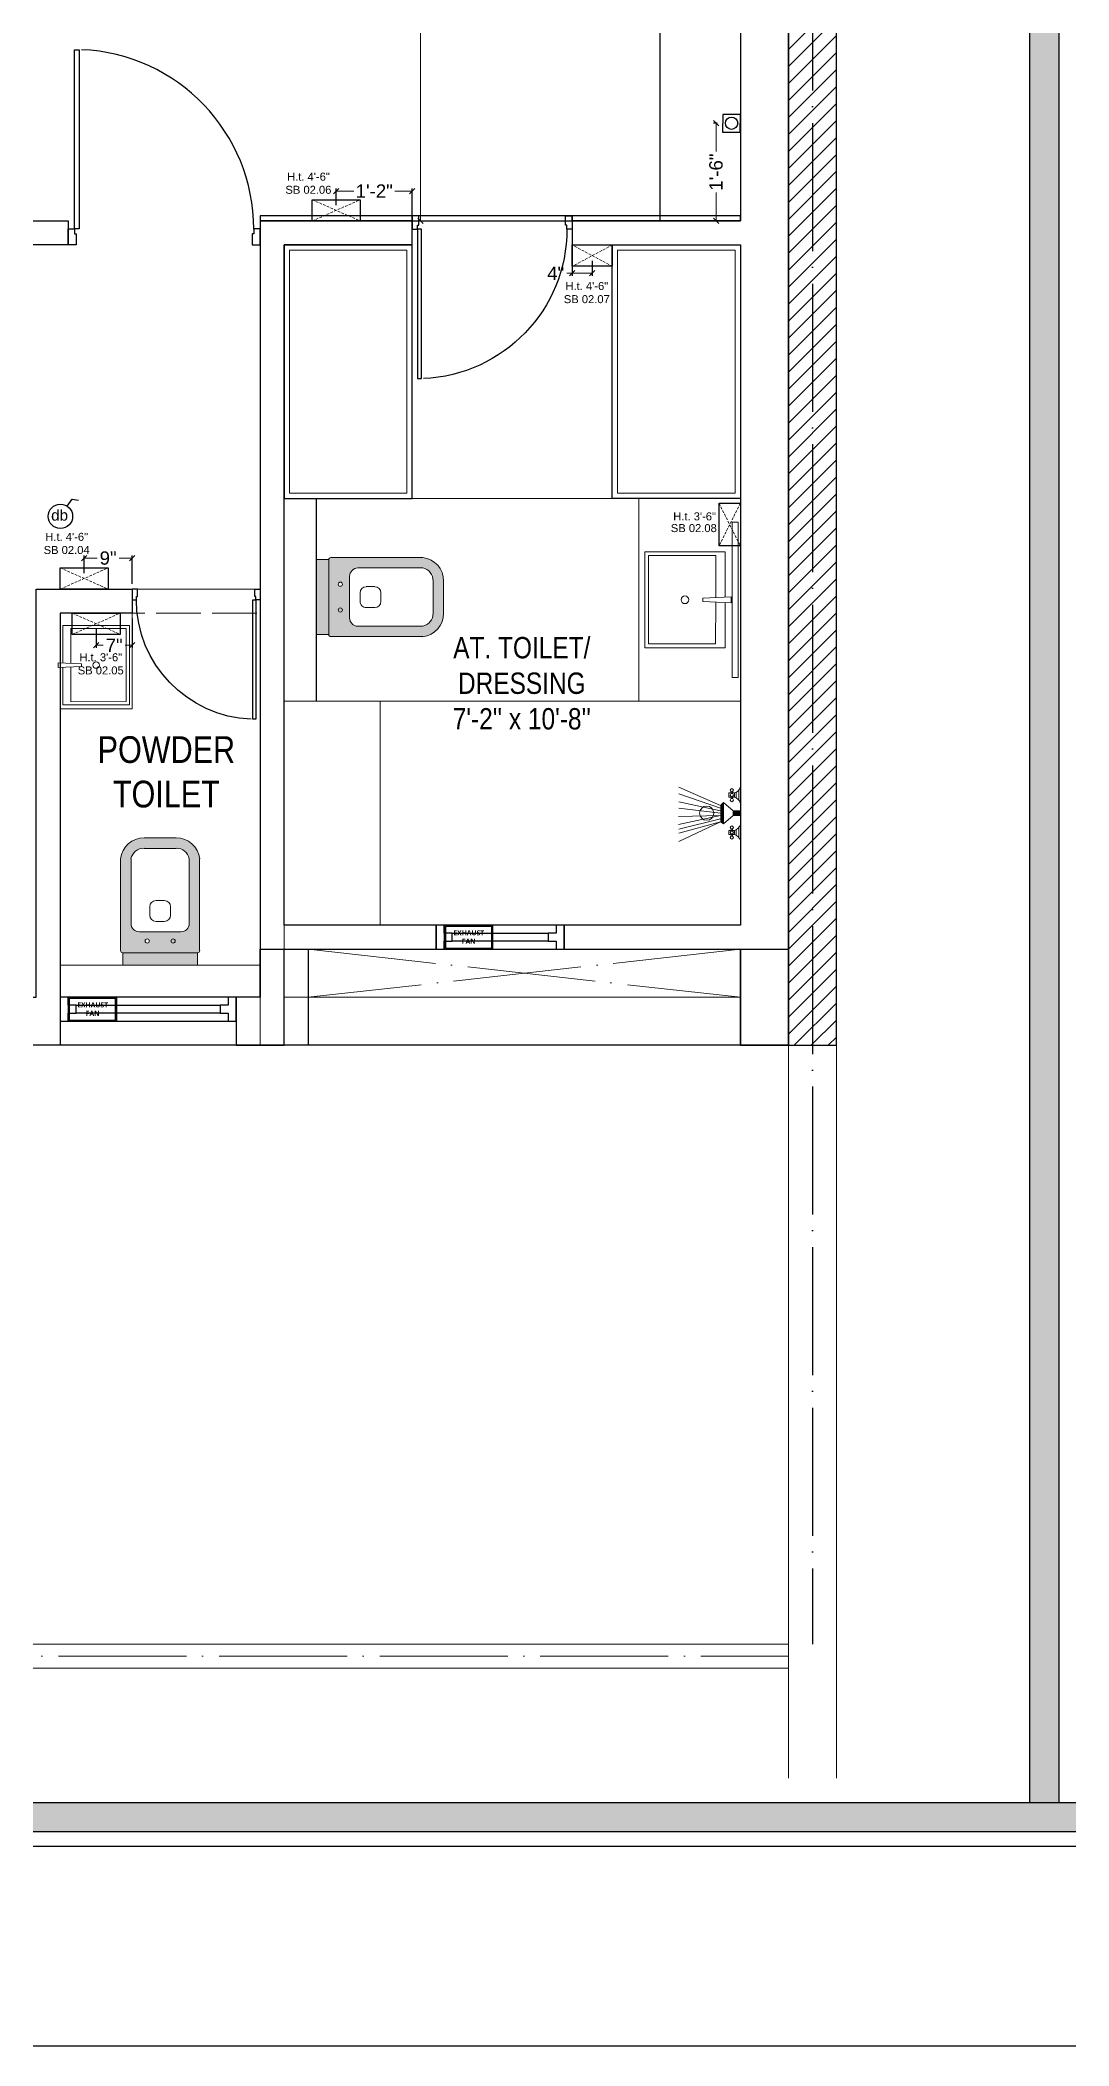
# Model space of a CAD drawing. Header units: millimetres. Extents: x 56222 to 3066687, y -650199 to -121287.
# Drawn here: x 149650.1 to 149842.9, y -178560.8 to -178184.9 of the extents above; entities that cross this region are included whole.
import ezdxf

# ---------------------------------------------------------------- set-up
doc = ezdxf.new("R2010")
doc.units = ezdxf.units.MM
doc.header["$MEASUREMENT"] = 0
doc.header["$PDMODE"] = 35
for name, pattern in [('ACAD_ISO02W100', [15, 12, -3]), ('ACAD_ISO04W100', [30, 24, -3, 0, -3]), ('DASHED', [0.75, 0.5, -0.25]), ('DASHED2', [0.375, 0.25, -0.125])]:
    doc.linetypes.add(name, pattern=pattern)
doc.layers.get('Defpoints').update_dxf_attribs({"color": 220})
doc.layers.add('AR DOOR', color=40, linetype='Continuous')
doc.layers.add('AR ELE-5', color=134, linetype='Continuous')
for name, color, linetype, lineweight in [('COLUMN', 1, 'Continuous', 30), ('dim05', 1, 'Continuous', 13), ('el', 7, 'Continuous', 20), ('ELEC-wires', 1, 'DASHED2', 13), ('Electrical', 84, 'Continuous', 30), ('ELEVATION ( SPIRAL STAIR )', 250, 'Continuous', 9), ('FIRST FLOOR ( TEXT )', 7, 'Continuous', 9), ('FURNITURE', 32, 'Continuous', 9), ('GROUND FLOOR', 7, 'Continuous', 9), ('GROUND FLOOR  ( HATCH )', 251, 'Continuous', 9), ('GROUND FLOOR  ( PLINE )', 251, 'Continuous', 30), ('NAME PLATE', 7, 'Continuous', 25), ('SECOND FLOOR', 7, 'Continuous', 9), ('SECOND FLOOR  ( PLINE )', 251, 'Continuous', 30), ('SECOND FLOOR ( PLine )', 7, 'Continuous', 30), ('SECOND FLOOR ( TEXT )', 7, 'Continuous', 9), ('UTILITY', 48, 'Continuous', 9), ('wall', 7, 'Continuous', 30), ('X_PLOT', 1, 'Continuous', 9), ('XX~SLAB ( BEAM )~ ( DIM )', 7, 'Continuous', 9), ('XX~STR BEAM', 5, 'ACAD_ISO02W100', 9)]:
    doc.layers.add(name, color=color, linetype=linetype, lineweight=lineweight)
doc.layers.add('XX~SLAB ( PLINE )', color=251, linetype='Continuous', plot=False)
doc.styles.add('Arial', font='arial.ttf')
doc.styles.add("Cn_BT_0'-0", font='swissc.ttf')
doc.styles.add('KATHA', font='swissc.ttf')
doc.styles.get("Standard").update_dxf_attribs({"font": 'arial.ttf', "height": 6})
doc.dimstyles.new('ISO-25', dxfattribs={"dimtxt": 2.5, "dimasz": 1, "dimexe": 0.5, "dimexo": 1, "dimtad": 0, "dimdec": 1, "dimlunit": 4, "dimtxsty": 'Standard', "dimblk": 'OBLIQUE', "dimcen": 2.5, "dimclrd": 1, "dimclre": 1, "dimclrt": 5, "dimadec": 0, "dimazin": 0, "dimtfac": 1, "dimtdec": 1, "dimtmove": 0, "dimatfit": 3, "dimfxl": 1, "dimlwd": -1, "dimarcsym": 0})

# ---------------------------------------------------------------- blocks, each defined once
blk = doc.blocks.new('LAYOUT FILE')
at = {"layer": 'NAME PLATE', "true_color": 0xd39e00}
h = blk.add_hatch(color=42, dxfattribs=at)
h.paths.add_polyline_path([(3346889.83, -513806.18), (3346889.83, -514260.7), (3347535.56, -514260.7), (3347535.56, -513806.18)])
h.paths.add_polyline_path([(3346894.36, -513810.71), (3347531.03, -513810.71), (3347531.03, -514256.17), (3346894.36, -514256.17)], flags=16)
blk.add_hatch(color=42, dxfattribs=at).paths.add_polyline_path([(3347433.6, -514256.17), (3347438.13, -514256.17), (3347438.13, -513806.18), (3347433.6, -513806.18)])
at = {"layer": 'NAME PLATE', "color": 42, "true_color": 0xd39e00}
for points in [[(3346887.56, -513803.91), (3347537.83, -513803.91), (3347537.83, -514262.96), (3346887.56, -514262.96)], [(3346889.83, -513806.18), (3347535.56, -513806.18), (3347535.56, -514260.7), (3346889.83, -514260.7)], [(3347433.6, -514256.17), (3347433.6, -513806.18), (3347438.13, -513806.18), (3347438.13, -514256.17)], [(3346894.36, -513810.71), (3347531.03, -513810.71), (3347531.03, -514256.17), (3346894.36, -514256.17)]]:
    blk.add_lwpolyline(points, close=True, dxfattribs=at)
blk = doc.blocks.new('A$C3EC62B37')
at = {"layer": 'FURNITURE', "lineweight": 30, "ltscale": 0.25, "true_color": 0xffffff}
h = blk.add_hatch(color=7, dxfattribs=at)
h.dxf.hatch_style = 1
h.paths.add_polyline_path([(-12.22, 0), (-12.22, 2.35), (-26.26, 2.35), (-26.26, 0)])
h.paths.add_polyline_path([(-26.26, 2.35), (-12.22, 2.35, 0.414214), (-11.83, 2.74), (-11.83, 19.96, 0.388639), (-16.24, 23.87), (-22.38, 23.87, 0.379499), (-26.65, 19.96), (-26.65, 2.74, 0.414214)])
h.paths.add_polyline_path([(-15.35, 6.26), (-23.13, 6.26, -0.414214), (-24.7, 7.83), (-24.7, 19.96, -0.349567), (-22.37, 21.91), (-16.24, 21.91, -0.364948), (-13.78, 19.96), (-13.78, 7.83, -0.414214)], flags=16)
h.paths.add_polyline_path([(-18.46, 8.22), (-20.02, 8.22, -0.414214), (-21.2, 9.39), (-21.2, 10.96, -0.414214), (-20.02, 12.13), (-18.46, 12.13, -0.414214), (-17.28, 10.96), (-17.28, 9.39, -0.414214)], flags=0)
h.paths.add_polyline_path([(-22.06, 4.53, -1), (-21.27, 4.53, -1)], flags=16)
at = {"layer": 'FURNITURE', "color": 0, "linetype": 'ByBlock', "lineweight": -2}
for p, q in [((-22.24, 23.87), (-16.24, 23.87)), ((-26.65, 2.74), (-26.65, 19.96)), ((-24.7, 7.83), (-24.7, 19.96)), ((-22.24, 21.91), (-16.24, 21.91)), ((-13.78, 7.83), (-13.78, 19.96)), ((-11.83, 2.74), (-11.83, 19.96)), ((-20.02, 12.13), (-18.46, 12.13)), ((-21.2, 9.39), (-21.2, 10.96)), ((-20.02, 8.22), (-18.46, 8.22)), ((-17.28, 9.39), (-17.28, 10.96)), ((-23.13, 6.26), (-15.35, 6.26)), ((-26.26, 2.35), (-12.22, 2.35)), ((-26.26, 2.35), (-26.26, 0)), ((-26.26, 0), (-12.22, 0)), ((-26.26, 0), (-12.22, 0)), ((-12.22, 2.35), (-12.22, 0))]:
    blk.add_line(p, q, dxfattribs=at)
for centre in [(-21.66, 4.53), (-16.81, 4.53)]:
    blk.add_circle(centre, 0.391, dxfattribs=at)
for centre, radius, start, end in [((-22.31, 19.5), 4.37, 89.0873, 174.0395), ((-16.17, 19.5), 4.37, 5.9605, 90.9127), ((-22.31, 19.48), 2.44, 88.437, 168.6348), ((-16.17, 19.48), 2.44, 11.3652, 91.563), ((-20.02, 10.96), 1.17, 90, 180), ((-18.46, 10.96), 1.17, 0, 90), ((-23.13, 7.83), 1.57, 180, 270), ((-20.02, 9.39), 1.17, 180, 270), ((-18.46, 9.39), 1.17, 270, 0), ((-15.35, 7.83), 1.57, 270, 0), ((-26.26, 2.74), 0.391, 180, 270), ((-12.22, 2.74), 0.391, 270, 0)]:
    blk.add_arc(centre, radius, start, end, dxfattribs=at)
blk = doc.blocks.new('*U211')
for points in [[(-40, 0), (0, 0), (0, 30), (10, 30), (10, 100), (-40, 100)], [(0, 0), (0, -1120), (30, -1120), (30, 0)], [(1160, 0), (1120, 0), (1120, 30), (1110, 30), (1110, 100), (1160, 100)]]:
    blk.add_lwpolyline(points, close=True)
at = {"layer": 'AR ELE-5', "linetype": 'ByBlock', "ltscale": 15}
blk.add_arc((-2, 1), 1122, 272.373, 359.9653, dxfattribs=at)
blk = doc.blocks.new('*U19')
for points in [[(-1160, 0), (-1120, 0), (-1120, 30), (-1110, 30), (-1110, 100), (-1160, 100)], [(0, 0), (0, -1120), (-30, -1120), (-30, 0)], [(40, 0), (0, 0), (0, 30), (-10, 30), (-10, 100), (40, 100)]]:
    blk.add_lwpolyline(points, close=True)
at = {"layer": 'AR ELE-5', "linetype": 'ByBlock', "ltscale": 15}
blk.add_arc((2, 1), 1122, 180.0347, 267.627, dxfattribs=at)
blk = doc.blocks.new('*U180')
for points in [[(-1160, 0), (-1120, 0), (-1120, 30), (-1110, 30), (-1110, 100), (-1160, 100)], [(0, 0), (0, -1120), (-30, -1120), (-30, 0)], [(40, 0), (0, 0), (0, 30), (-10, 30), (-10, 100), (40, 100)]]:
    blk.add_lwpolyline(points, close=True)
at = {"layer": 'AR ELE-5', "linetype": 'ByBlock', "ltscale": 15}
blk.add_arc((2, 1), 1122, 180.0347, 267.627, dxfattribs=at)
blk = doc.blocks.new('A$C07311617')
at = {"layer": 'UTILITY'}
h = blk.add_hatch(color=7, dxfattribs=at)
h.paths.add_polyline_path([(-3.13, 2.02), (-3.13, 0), (-3.74, 0), (-3.74, 0.46), (-3.74, 1.42)])
h.paths.add_polyline_path([(-3.13, 0), (-3.13, -0.46), (-3.13, -2.02), (-3.74, -1.59), (-3.74, -0.46), (-3.74, 0)])
h = blk.add_hatch(color=7, dxfattribs=at)
h.paths.add_polyline_path([(0, 0.46), (0, 0), (-1.35, 0), (-1.35, 0.46)])
h.paths.add_polyline_path([(0, 0), (0, -0.46), (-1.35, -0.46), (-1.35, 0)])
at = {"layer": 'UTILITY', "color": 7}
for p, q in [((-3.74, 1.42), (-11.52, 4.9)), ((-1.74, 3.79), (-1.74, 4.05)), ((-1.47, 3.79), (-1.47, 4.05)), ((-0.8, 3.9), (-0.8, 2.88)), ((-0.27, 2.44), (-0.27, 4.33)), ((-3.74, 0.94), (-11.52, 3.66)), ((-3.74, 0.46), (-11.52, 2.15)), ((-3.74, 0), (-11.52, 0.93)), ((-3.13, 2.02), (-3.74, 1.42)), ((-3.13, -0.46), (-3.13, 2.02)), ((-1.35, 0.46), (-3.13, 2.02)), ((-3.13, 0.46), (-3.13, 1.42)), ((-1.74, 2.99), (-1.74, 2.72)), ((-1.47, 2.99), (-1.47, 2.72)), ((-1.35, -0.46), (-1.35, 0.46)), ((-1.35, 0.46), (0, 0.46)), ((0, -0.46), (0, 0.46)), ((-3.74, -0.46), (-11.62, -0.61)), ((-3.74, -0.46), (-11.57, -2.09)), ((-3.74, -1.03), (-11.52, -2.96)), ((-3.74, -1.59), (-11.52, -5.3)), ((-3.74, -1.59), (-11.52, -3.73)), ((-3.74, -1.59), (-3.13, -2.02)), ((-3.13, -0.46), (-3.13, -2.02)), ((-1.35, -0.46), (-3.13, -2.02)), ((-1.74, -3.22), (-1.74, -2.95)), ((-1.47, -3.22), (-1.47, -2.95)), ((-1.35, -0.46), (0, -0.46)), ((-0.8, -4.13), (-0.8, -3.11)), ((-0.27, -2.68), (-0.27, -4.56)), ((-1.74, -4.02), (-1.74, -4.29)), ((-1.47, -4.02), (-1.47, -4.29))]:
    blk.add_line(p, q, dxfattribs=at)
for points in [[(-1.07, 2.99), (-2.14, 2.99), (-2.14, 3.79), (-1.07, 3.79)], [(-1.07, -3.22), (-2.14, -3.22), (-2.14, -4.02), (-1.07, -4.02)]]:
    blk.add_lwpolyline(points, close=True, dxfattribs=at)
for points in [[(-1.35, 0.46), (-3.13, 2.02)], [(-3.13, -2.02), (-1.35, -0.46)]]:
    blk.add_lwpolyline(points, dxfattribs=at)
for centre, radius in [((-1.6, 4.32), 0.298), ((-6.31, 0), 1.33), ((-1.6, 3.39), 0.298), ((-1.6, 2.45), 0.298), ((-1.6, -2.69), 0.298), ((-1.6, -3.62), 0.298), ((-1.6, -4.55), 0.298)]:
    blk.add_circle(centre, radius, dxfattribs=at)
for centre, start, end in [((-1.47, 5.26), 285.2551, 344.7449), ((-1.47, 1.52), 15.2551, 74.7449), ((-1.47, -1.75), 285.2551, 344.7449), ((-1.47, -5.49), 15.2551, 74.7449)]:
    blk.add_arc(centre, 1.52, start, end, dxfattribs=at)
blk = doc.blocks.new('_Oblique')
at = {"layer": 'wall', "color": 0, "lineweight": -2}
blk.add_line((-0.5, -0.5), (0.5, 0.5), dxfattribs=at)
blk = doc.blocks.new('*D341')
at = {"layer": 'Defpoints', "color": 0, "lineweight": 30, "transparency": 16777216}
for p in [(149776.76, -178200.44), (149778, -178200.44), (149766.27, -178218.77)]:
    blk.add_point(p, dxfattribs=at)
at = {"layer": 'dim05', "color": 1, "linetype": 'Continuous', "lineweight": -2, "transparency": 16777216}
for p, q in [((149777, -178200.44), (149776.26, -178200.44)), ((149767.27, -178218.77), (149777.26, -178218.77))]:
    blk.add_line(p, q, dxfattribs=at)
at = {"layer": 'dim05', "color": 1, "linetype": 'Continuous', "transparency": 16777216}
for p, q in [((149776.76, -178200.44), (149776.76, -178205.78)), ((149776.76, -178218.77), (149776.76, -178213.44))]:
    blk.add_line(p, q, dxfattribs=at)
at = {"layer": 'dim05', "color": 1, "transparency": 16777216}
for p, rotation in [((149776.76, -178200.44), 90), ((149776.76, -178218.77), 270)]:
    blk.add_blockref('_Oblique', p, dxfattribs=dict(at, rotation=rotation))
at = {"layer": 'dim05', "color": 5, "lineweight": 25, "transparency": 16777216, "insert": (149776.76, -178209.61), "char_height": 2.5, "attachment_point": 5, "rotation": 90, "style": 'Arial'}
blk.add_mtext('1\'-6"', dxfattribs=at)
blk = doc.blocks.new('6616')
at = {"color": 242, "linetype": 'DASHED', "true_color": 0xcd2027}
for p, q in [((386784.79, -36915.77), (386775.78, -36911.78)), ((386784.79, -36911.78), (386775.78, -36915.77))]:
    blk.add_line(p, q, dxfattribs=at)
at = {"layer": 'ELEC-wires', "color": 5, "linetype": 'ByBlock', "lineweight": 30, "ltscale": 4}
blk.add_lwpolyline([(386775.78, -36911.78), (386784.79, -36911.78), (386784.79, -36915.77), (386775.78, -36915.77)], close=True, dxfattribs=at)
blk = doc.blocks.new('*D547')
at = {"layer": 'Defpoints', "color": 0, "lineweight": 30, "transparency": 16777216}
for p in [(149721.38, -178143.02), (149724.32, -178143.02, -0.13), (149719.82, -178218.77, -0.13)]:
    blk.add_point(p, dxfattribs=at)
at = {"layer": 'dim05', "color": 1, "linetype": 'Continuous', "lineweight": -2, "transparency": 16777216}
for p, q in [((149723.32, -178143.02), (149720.88, -178143.02)), ((149720.82, -178218.77), (149721.88, -178218.77))]:
    blk.add_line(p, q, dxfattribs=at)
at = {"layer": 'dim05', "color": 1, "linetype": 'Continuous', "transparency": 16777216}
for p, q in [((149721.38, -178143.02), (149721.38, -178172.99)), ((149721.38, -178218.77), (149721.38, -178180.9))]:
    blk.add_line(p, q, dxfattribs=at)
at = {"layer": 'dim05', "color": 1, "transparency": 16777216}
for p, rotation in [((149721.38, -178143.02), 90), ((149721.38, -178218.77), 270)]:
    blk.add_blockref('_Oblique', p, dxfattribs=dict(at, rotation=rotation))
at = {"layer": 'dim05', "color": 5, "lineweight": 25, "transparency": 16777216, "insert": (149721.38, -178176.94), "char_height": 2.5, "attachment_point": 5, "rotation": 90, "style": 'Arial'}
blk.add_mtext('6\'-4"', dxfattribs=at)
blk = doc.blocks.new('*D568')
at = {"layer": 'Defpoints', "color": 0, "lineweight": 30, "transparency": 16777216}
for p in [(149667.32, -178281.97), (149658.32, -178285.78, -0.13), (149667.32, -178287.77, -0.13)]:
    blk.add_point(p, dxfattribs=at)
at = {"layer": 'dim05', "color": 1, "linetype": 'Continuous', "lineweight": -2, "transparency": 16777216}
for p, q in [((149658.32, -178284.78), (149658.32, -178281.47)), ((149667.32, -178286.77), (149667.32, -178281.47))]:
    blk.add_line(p, q, dxfattribs=at)
at = {"layer": 'dim05', "color": 1, "linetype": 'Continuous', "transparency": 16777216}
for p, q in [((149658.32, -178281.97), (149660.76, -178281.97)), ((149667.32, -178281.97), (149664.88, -178281.97))]:
    blk.add_line(p, q, dxfattribs=at)
at = {"layer": 'dim05', "color": 1, "transparency": 16777216, "rotation": 180}
blk.add_blockref('_Oblique', (149658.32, -178281.97), dxfattribs=at)
at = {"layer": 'dim05', "color": 1, "transparency": 16777216}
blk.add_blockref('_Oblique', (149667.32, -178281.97), dxfattribs=at)
at = {"layer": 'dim05', "color": 5, "lineweight": 25, "transparency": 16777216, "insert": (149662.82, -178281.97), "char_height": 2.5, "attachment_point": 5, "style": 'Arial'}
blk.add_mtext('9"', dxfattribs=at)
blk = doc.blocks.new('*D578')
at = {"layer": 'Defpoints', "color": 0, "lineweight": 30, "transparency": 16777216}
for p in [(149719.82, -178213.17), (149705.57, -178216.78, -0.13), (149719.82, -178218.77, -0.13)]:
    blk.add_point(p, dxfattribs=at)
at = {"layer": 'dim05', "color": 1, "linetype": 'Continuous', "lineweight": -2, "transparency": 16777216}
for p, q in [((149705.57, -178215.78), (149705.57, -178212.67)), ((149719.82, -178217.77), (149719.82, -178212.67))]:
    blk.add_line(p, q, dxfattribs=at)
at = {"layer": 'dim05', "color": 1, "linetype": 'Continuous', "transparency": 16777216}
for p, q in [((149705.57, -178213.17), (149708.87, -178213.17)), ((149719.82, -178213.17), (149716.53, -178213.17))]:
    blk.add_line(p, q, dxfattribs=at)
at = {"layer": 'dim05', "color": 1, "transparency": 16777216, "rotation": 180}
blk.add_blockref('_Oblique', (149705.57, -178213.17), dxfattribs=at)
at = {"layer": 'dim05', "color": 1, "transparency": 16777216}
blk.add_blockref('_Oblique', (149719.82, -178213.17), dxfattribs=at)
at = {"layer": 'dim05', "color": 5, "lineweight": 25, "transparency": 16777216, "insert": (149712.7, -178213.17), "char_height": 2.5, "attachment_point": 5, "style": 'Arial'}
blk.add_mtext('1\'-2"', dxfattribs=at)
blk = doc.blocks.new('*D581')
at = {"layer": 'Defpoints', "color": 0, "lineweight": 30, "transparency": 16777216}
for p in [(149667.32, -178292.27, -0.13), (149660.57, -178294.27, -0.13), (149667.32, -178298.31)]:
    blk.add_point(p, dxfattribs=at)
at = {"layer": 'dim05', "color": 1, "linetype": 'Continuous', "lineweight": -2, "transparency": 16777216}
for p, q in [((149667.32, -178293.27), (149667.32, -178298.81)), ((149660.57, -178295.27), (149660.57, -178298.81))]:
    blk.add_line(p, q, dxfattribs=at)
at = {"layer": 'dim05', "color": 1, "linetype": 'Continuous', "transparency": 16777216}
for p, q in [((149660.57, -178298.31), (149661.89, -178298.31)), ((149667.32, -178298.31), (149666, -178298.31))]:
    blk.add_line(p, q, dxfattribs=at)
at = {"layer": 'dim05', "color": 1, "transparency": 16777216, "rotation": 180}
blk.add_blockref('_Oblique', (149660.57, -178298.31), dxfattribs=at)
at = {"layer": 'dim05', "color": 1, "transparency": 16777216}
blk.add_blockref('_Oblique', (149667.32, -178298.31), dxfattribs=at)
at = {"layer": 'dim05', "color": 5, "lineweight": 25, "transparency": 16777216, "insert": (149663.95, -178298.31), "char_height": 2.5, "attachment_point": 5, "style": 'Arial'}
blk.add_mtext('7"', dxfattribs=at)
blk = doc.blocks.new('A$C1B9B2090')
at = {"layer": 'Electrical', "ltscale": 10}
blk.add_line((0, 4.97), (10.08, 4.97), dxfattribs=at)
at = {"layer": 'Electrical', "ltscale": 2}
for points in [[(0, 0), (10.08, 0), (10.08, 4.97), (0, 4.97)], [(0.25, 0.25), (9.83, 0.25), (9.83, 4.72), (0.25, 4.72)]]:
    blk.add_lwpolyline(points, close=True, dxfattribs=at)
at = {"layer": 'Electrical', "ltscale": 2, "insert": (1.5, 3.92), "char_height": 1.05, "width": 7.1646, "attachment_point": 1}
blk.add_mtext('\\pxqc;{\\fMalgun Gothic|b1|i0|c0|p34;\\W5.565;\\C0;\\W1;EXHAUST \\P\\W7.7995;\\W1;FAN}', dxfattribs=at)
blk = doc.blocks.new('*D582')
at = {"layer": 'Defpoints', "color": 0, "lineweight": 30, "transparency": 16777216}
for p in [(149749.82, -178222.32, -0.13), (149753.57, -178225.27, -0.13), (149749.82, -178228.58)]:
    blk.add_point(p, dxfattribs=at)
at = {"layer": 'dim05', "color": 1, "linetype": 'Continuous', "lineweight": -2, "transparency": 16777216}
for p, q in [((149749.82, -178223.32), (149749.82, -178229.08)), ((149753.57, -178226.27), (149753.57, -178229.08))]:
    blk.add_line(p, q, dxfattribs=at)
at = {"layer": 'dim05', "color": 1, "linetype": 'Continuous', "transparency": 16777216}
for p, q in [((149749.82, -178228.58), (149748.82, -178228.58)), ((149753.57, -178228.58), (149749.82, -178228.58))]:
    blk.add_line(p, q, dxfattribs=at)
at = {"layer": 'dim05', "color": 1, "transparency": 16777216, "rotation": 180}
blk.add_blockref('_Oblique', (149749.82, -178228.58), dxfattribs=at)
at = {"layer": 'dim05', "color": 1, "transparency": 16777216}
blk.add_blockref('_Oblique', (149753.57, -178228.58), dxfattribs=at)
at = {"layer": 'dim05', "color": 5, "lineweight": 25, "transparency": 16777216, "insert": (149746.71, -178228.58), "char_height": 2.5, "attachment_point": 5, "style": 'Arial'}
blk.add_mtext('4"', dxfattribs=at)

msp = doc.modelspace()

# ---------------------------------------------------------------- hatches: boundary and pattern name
at = {"layer": 'GROUND FLOOR  ( HATCH )'}
h = msp.add_hatch(dxfattribs=at)
h.set_pattern_fill('ANSI31', color=6, scale=18, style=0)
h.set_pattern_definition([(45, (33258.6348, -15754.0994), (-1.590990258, 1.590990258), [])])
h.paths.add_polyline_path([(149799.321, -178029.774), (149790.321, -178029.774), (149790.321, -178373.274), (149799.321, -178373.274)])

# ---------------------------------------------------------------- linework, layer by layer
at = {"layer": 'COLUMN', "elevation": -0.126}
msp.add_lwpolyline([(149691.321, -178364.274), (149691.321, -178355.274), (149700.321, -178355.274), (149700.321, -178373.274), (149691.321, -178373.274)], dxfattribs=at)
msp.add_lwpolyline([(149781.321, -178355.274), (149790.321, -178355.274), (149790.321, -178373.274), (149781.321, -178373.274)], close=True, dxfattribs=at)
at = {"layer": 'ELEVATION ( SPIRAL STAIR )', "color": 5, "elevation": -0.126}
msp.add_lwpolyline([(149779.774, -178304.333), (149780.93, -178304.333), (149780.93, -178275.234), (149779.774, -178275.234)], close=True, dxfattribs=at)
at = {"layer": 'FURNITURE', "lineweight": 30}
for p, q in [((149766.267, -178218.774, -0.126), (149766.267, -178183.071, -0.126)), ((149719.821, -178218.774, -0.126), (149719.821, -178217.812, -0.126)), ((149749.821, -178218.774, -0.126), (149749.821, -178217.812, -0.126))]:
    msp.add_line(p, q, dxfattribs=at)
at = {"layer": 'FURNITURE'}
msp.add_line((149762.321, -178308.774, -0.126), (149762.321, -178270.774, -0.126), dxfattribs=at)
at = {"layer": 'FURNITURE', "lineweight": 30, "elevation": -0.126}
for points in [[(149691.321, -178218.774), (149781.321, -178218.774), (149781.321, -178217.812), (149691.321, -178217.812)], [(149757.321, -178223.274), (149781.321, -178223.274), (149781.321, -178270.774), (149757.321, -178270.774)]]:
    msp.add_lwpolyline(points, close=True, dxfattribs=at)
msp.add_lwpolyline([(149695.821, -178223.274), (149695.821, -178270.774), (149719.821, -178270.774), (149719.821, -178223.274), (149695.821, -178223.274)], dxfattribs=at)
at = {"layer": 'FURNITURE', "elevation": -0.126}
for points in [[(149696.821, -178224.274), (149696.821, -178269.774), (149718.821, -178269.774), (149718.821, -178224.274)], [(149780.321, -178224.274), (149780.321, -178269.774), (149758.321, -178269.774), (149758.321, -178224.274)], [(149774.28, -178289.495), (149774.279, -178290.066), (149779.576, -178290.324), (149779.577, -178289.244)], [(149667.321, -178292.274), (149653.821, -178292.274), (149653.821, -178310.233), (149667.321, -178310.233)], [(149657.817, -178301.791), (149657.817, -178302.264), (149653.439, -178302.477), (149653.438, -178301.584)], [(149695.821, -178308.774), (149713.821, -178308.774), (149713.821, -178350.774), (149695.821, -178350.774)]]:
    msp.add_lwpolyline(points, close=True, dxfattribs=at)
at = {"layer": 'FURNITURE', "color": 1, "lineweight": 30, "ltscale": 4}
msp.add_lwpolyline([(149655.168, -178272.237), (149656.086, -178270.912), (149657.269, -178271.099)], dxfattribs=at)
at = {"layer": 'FURNITURE', "elevation": -0.126}
for points in [[(149778.496, -178290.271), (149778.481, -178298.783), (149763.387, -178298.774), (149763.408, -178280.774), (149778.502, -178280.783), (149778.496, -178289.295)], [(149776.695, -178290.184), (149776.681, -178298.061), (149764.108, -178298.054), (149764.128, -178281.494), (149776.701, -178281.502), (149776.696, -178289.38)], [(149654.332, -178302.434), (149654.344, -178309.469), (149666.82, -178309.461), (149666.803, -178294.583), (149654.327, -178294.59), (149654.331, -178301.626)], [(149655.82, -178302.361), (149655.832, -178308.872), (149666.224, -178308.866), (149666.208, -178295.179), (149655.815, -178295.185), (149655.82, -178301.697)]]:
    msp.add_lwpolyline(points, dxfattribs=at)
at = {"layer": 'FURNITURE', "color": 1, "lineweight": 30, "ltscale": 4}
msp.add_circle((149653.883, -178274.134), 2.291, dxfattribs=at)
at = {"layer": 'FURNITURE'}
for centre, radius in [((149770.934, -178289.778, -0.126), 0.72), ((149660.582, -178302.026, -0.126), 0.595)]:
    msp.add_circle(centre, radius, dxfattribs=at)
at = {"layer": 'GROUND FLOOR'}
for p, q in [((149790.321, -177989.725, -0.126), (149790.321, -178510.658, -0.126)), ((149799.321, -177989.725, -0.126), (149799.321, -178510.658, -0.126)), ((149695.821, -178270.774, -0.126), (149781.321, -178270.774, -0.126)), ((149695.821, -178308.774, -0.126), (149781.321, -178308.774, -0.126)), ((149294.571, -178485.524, -0.126), (149790.321, -178485.524, -0.126)), ((149290.071, -178490.024, -0.126), (149790.321, -178490.024, -0.126))]:
    msp.add_line(p, q, dxfattribs=at)
at = {"layer": 'GROUND FLOOR', "color": 1, "linetype": 'ACAD_ISO04W100'}
msp.add_line((149794.821, -177989.725, -0.126), (149794.821, -178373.274, -0.126), dxfattribs=at)
at = {"layer": 'GROUND FLOOR', "color": 1, "linetype": 'ACAD_ISO04W100', "elevation": -0.126}
msp.add_lwpolyline([(149790.321, -178025.274), (149292.321, -178025.274), (149292.321, -178487.774), (149790.321, -178487.774)], dxfattribs=at)
at = {"layer": 'GROUND FLOOR', "color": 6, "lineweight": 30, "elevation": -0.126}
msp.add_lwpolyline([(149799.321, -178029.774), (149790.321, -178029.774), (149790.321, -178373.274), (149799.321, -178373.274)], close=True, dxfattribs=at)
at = {"layer": 'GROUND FLOOR  ( PLINE )', "elevation": -0.126}
msp.add_lwpolyline([(149701.821, -178270.774), (149701.821, -178308.774)], dxfattribs=at)
at = {"layer": 'SECOND FLOOR'}
for p, q in [((149781.321, -178067.274, -0.126), (149781.321, -178218.774, -0.126)), ((149691.321, -178218.774, -0.126), (149719.821, -178218.774, -0.126)), ((149691.321, -178223.274, -0.126), (149691.321, -178218.774, -0.126)), ((149719.821, -178218.774, -0.126), (149719.821, -178223.274, -0.126)), ((149749.821, -178218.774, -0.126), (149781.321, -178218.774, -0.126)), ((149749.821, -178218.774, -0.126), (149749.821, -178223.274, -0.126)), ((149691.321, -178223.274, -0.126), (149691.321, -178373.274, -0.126)), ((149691.321, -178223.274, -0.126), (149691.321, -178223.274, -0.126)), ((149695.821, -178223.274, -0.126), (149695.821, -178373.274, -0.126)), ((149781.321, -178223.274, -0.126), (149781.321, -178350.774, -0.126)), ((149691.321, -178287.774, -0.126), (149649.321, -178287.774, -0.126)), ((149661.321, -178292.274, -0.126), (149653.821, -178292.274, -0.126)), ((149653.821, -178292.274, -0.126), (149653.821, -178373.274, -0.126)), ((149695.821, -178350.774, -0.126), (149781.321, -178350.774, -0.126)), ((149695.821, -178355.274, -0.126), (149781.321, -178355.274, -0.126)), ((149781.321, -178355.274, -0.126), (149781.321, -178373.274, -0.126)), ((149691.321, -178358.274, -0.126), (149653.821, -178358.274, -0.126)), ((149781.321, -178364.274, -0.126), (149695.821, -178364.274, -0.126)), ((149790.321, -178373.274, -0.126), (149389.821, -178373.274, -0.126))]:
    msp.add_line(p, q, dxfattribs=at)
at = {"layer": 'SECOND FLOOR', "linetype": 'ACAD_ISO02W100', "ltscale": 0.7}
msp.add_line((149661.321, -178292.274, -0.126), (149691.321, -178292.274, -0.126), dxfattribs=at)
at = {"layer": 'SECOND FLOOR', "color": 1, "linetype": 'ACAD_ISO04W100'}
for p, q in [((149700.321, -178355.274, -0.126), (149781.321, -178364.274, -0.126)), ((149781.321, -178355.274, -0.126), (149700.321, -178364.274, -0.126))]:
    msp.add_line(p, q, dxfattribs=at)
at = {"layer": 'SECOND FLOOR  ( PLINE )', "elevation": -0.126}
for points in [[(149608.821, -178223.274), (149589.321, -178223.274), (149589.321, -178218.774), (149608.821, -178218.774), (149608.821, -178067.274), (149539.821, -178067.274), (149539.821, -178062.774), (149685.32, -178062.774), (149685.32, -178067.274), (149613.321, -178067.274), (149613.321, -178218.774), (149655.321, -178218.774), (149655.321, -178223.274), (149613.321, -178223.274)], [(149790.321, -178062.774), (149745.321, -178062.774), (149745.321, -178067.274), (149781.321, -178067.274), (149781.321, -178218.774), (149749.821, -178218.774), (149749.821, -178223.274), (149781.321, -178223.274), (149781.321, -178350.774), (149748.316, -178350.774), (149748.316, -178355.274), (149781.321, -178355.274), (149781.321, -178373.274), (149790.321, -178373.274)]]:
    msp.add_lwpolyline(points, close=True, dxfattribs=at)
at = {"layer": 'SECOND FLOOR ( PLine )', "elevation": -0.126}
for points in [[(149691.321, -178373.274), (149691.321, -178373.274), (149695.821, -178373.274), (149695.821, -178355.274), (149724.316, -178355.274), (149724.316, -178350.774), (149695.821, -178350.774), (149695.821, -178223.274), (149719.821, -178223.274), (149719.821, -178218.774), (149691.321, -178218.774), (149691.321, -178223.274), (149691.321, -178223.274), (149691.321, -178364.274)], [(149691.321, -178364.274), (149686.821, -178364.274), (149686.821, -178373.274), (149691.321, -178373.274)]]:
    msp.add_lwpolyline(points, dxfattribs=at)
msp.add_lwpolyline([(149653.821, -178287.774), (149667.321, -178287.774), (149667.321, -178292.274), (149653.821, -178292.274), (149653.821, -178292.274), (149653.821, -178373.274), (149590.821, -178373.274), (149590.821, -178364.274), (149649.321, -178364.274), (149649.321, -178287.774)], close=True, dxfattribs=at)
at = {"layer": 'X_PLOT', "linetype": 'ACAD_ISO04W100', "lineweight": 30}
msp.add_line((149794.821, -177989.725, -0.126), (149794.821, -178485.524, -0.126), dxfattribs=at)
at = {"layer": 'XX~SLAB ( BEAM )~ ( DIM )', "color": 242, "linetype": 'DASHED', "true_color": 0xcd2027}
for p, q in [((149757.321, -178227.274, -0.126), (149749.821, -178223.274, -0.126)), ((149757.321, -178223.274, -0.126), (149749.821, -178227.274, -0.126)), ((149781.321, -178271.68, -0.126), (149777.321, -178279.68, -0.126)), ((149777.321, -178271.68, -0.126), (149781.321, -178279.68, -0.126))]:
    msp.add_line(p, q, dxfattribs=at)
at = {"layer": 'XX~SLAB ( BEAM )~ ( DIM )', "color": 3, "lineweight": 30}
msp.add_lwpolyline([(150032.597, -177907.771), (147249.712, -177907.771), (147249.712, -178560.829), (150032.597, -178560.829)], close=True, dxfattribs=at)
at = {"layer": 'XX~SLAB ( BEAM )~ ( DIM )', "color": 6, "lineweight": 30, "elevation": -0.126}
msp.add_lwpolyline([(149777.993, -178202.097), (149781.312, -178202.097), (149781.329, -178198.787), (149778.011, -178198.787)], close=True, dxfattribs=at)
at = {"layer": 'XX~SLAB ( BEAM )~ ( DIM )', "color": 6, "lineweight": 30}
msp.add_circle((149779.666, -178200.442, -0.126), 1.155, dxfattribs=at)
at = {"layer": 'XX~SLAB ( PLINE )'}
msp.add_line((149691.321, -178364.274, -0.126), (149653.821, -178364.274, -0.126), dxfattribs=at)
at = {"layer": 'XX~SLAB ( PLINE )', "elevation": -0.126}
for points in [[(149385.321, -178062.774), (149790.321, -178062.774), (149790.321, -178373.274), (149781.321, -178373.274), (149761.516, -178373.274), (149721.179, -178373.274), (149695.821, -178373.274), (149548.821, -178373.274), (149475.577, -178373.274), (149385.321, -178373.274)], [(149748.316, -178350.774), (149746.816, -178350.774), (149746.816, -178352.274), (149745.316, -178352.274), (149745.316, -178353.774), (149727.316, -178353.774), (149727.316, -178352.274), (149725.816, -178352.274), (149725.816, -178350.774), (149724.316, -178350.774), (149724.316, -178355.274), (149725.816, -178355.274), (149725.816, -178353.774), (149727.316, -178353.774), (149727.316, -178352.274), (149745.316, -178352.274), (149745.316, -178353.774), (149746.816, -178353.774), (149746.816, -178355.274), (149748.316, -178355.274), (149748.316, -178350.774), (149724.316, -178350.774), (149724.316, -178355.274), (149748.316, -178355.274)], [(149686.821, -178364.274), (149685.321, -178364.274), (149685.321, -178365.774), (149683.821, -178365.774), (149683.821, -178367.274), (149656.821, -178367.274), (149656.821, -178365.774), (149655.321, -178365.774), (149655.321, -178364.274), (149653.821, -178364.274), (149653.821, -178368.774), (149655.321, -178368.774), (149655.321, -178367.274), (149656.821, -178367.274), (149656.821, -178365.774), (149683.821, -178365.774), (149683.821, -178367.274), (149685.321, -178367.274), (149685.321, -178368.774), (149686.821, -178368.774), (149686.821, -178364.274), (149653.821, -178364.274), (149653.821, -178368.774), (149686.821, -178368.774)]]:
    msp.add_lwpolyline(points, close=True, dxfattribs=at)
at = {"layer": 'XX~STR BEAM', "lineweight": 30, "elevation": -0.126}
for points in [[(149757.321, -178223.274), (149757.321, -178227.274), (149749.821, -178227.274), (149749.821, -178223.274)], [(149777.321, -178271.68), (149781.321, -178271.68), (149781.321, -178279.68), (149777.321, -178279.68)]]:
    msp.add_lwpolyline(points, close=True, dxfattribs=at)

# ---------------------------------------------------------------- block references
at = {"xscale": 0.9052782660299882, "yscale": 0.9052782660299882, "zscale": 0.9052782660299882}
for p in [(149725.816, -178355.274, -0.126), (149655.321, -178368.774, -0.126)]:
    msp.add_blockref('A$C1B9B2090', p, dxfattribs=at)
at = {"layer": 'AR DOOR', "linetype": 'ByBlock', "lineweight": -2, "extrusion": (0, 0, -1), "xscale": -0.02999999999996949, "yscale": 0.02999999999996949, "zscale": -0.02999999999996949, "rotation": 180}
msp.add_blockref('*U19', (-149656.521, -178220.274, 0.126), dxfattribs=at)
at = {"layer": 'AR DOOR', "linetype": 'ByBlock', "lineweight": -2, "extrusion": (0, 0, -1)}
for name, p, xscale, yscale, zscale in [('*U180', (-149720.821, -178220.312, 0.126), 0.02500000000004618, 0.02500000000004618, -0.02500000000004618), ('*U211', (-149690.521, -178289.774, 0.126), 0.02000000000004664, 0.02000000000004664, -0.02000000000004664)]:
    msp.add_blockref(name, p, dxfattribs=dict(at, xscale=xscale, yscale=yscale, zscale=zscale))
at = {"layer": 'el', "color": 1, "rotation": 180}
for p in [(536485.858, -215130.558, -0.126), (536438.608, -215199.558, -0.126), (536440.858, -215208.044, -0.126)]:
    msp.add_blockref('6616', p, dxfattribs=at)
at = {"layer": 'FURNITURE', "rotation": 270.0000000028459}
msp.add_blockref('A$C3EC62B37', (149701.821, -178308.513, -0.126), dxfattribs=at)
at = {"layer": 'FURNITURE', "lineweight": 18, "rotation": 0.03312803684924393}
msp.add_blockref('A$C07311617', (149781.321, -178329.774, -0.126), dxfattribs=at)
at = {"layer": 'FURNITURE'}
msp.add_blockref('A$C3EC62B37', (149691.81, -178358.274, -0.126), dxfattribs=at)
at = {"layer": 'NAME PLATE', "lineweight": 0, "xscale": 1.209046105522275, "yscale": 1.209046105522275, "zscale": 1.209046105522275}
msp.add_blockref('LAYOUT FILE', (-3897365.991, 443244.172), dxfattribs=at)

# ---------------------------------------------------------------- texts
at = {"layer": 'Electrical', "color": 240, "true_color": 0xed1f24, "transparency": 33554687}
for s, p in [('H.t. 4\'-6"', (149696.363, -178211.214)), ('H.t. 4\'-6"', (149748.54, -178231.714, -0.126)), ('H.t. 3\'-6"', (149768.738, -178274.888, -0.126)), ('H.t. 4\'-6"', (149651.048, -178278.727)), ('H.t. 3\'-6"', (149657.437, -178301.297))]:
    msp.add_text(s, height=1.5, dxfattribs=at).set_placement(p)
at = {"layer": 'Electrical', "color": 5, "transparency": 33554687}
for s, p in [('SB 02.06', (149696.051, -178213.676)), ('SB 02.07', (149748.228, -178234.176, -0.126)), ('SB 02.08', (149768.287, -178277.086, -0.126)), ('SB 02.04', (149650.736, -178281.189)), ('SB 02.05', (149657.125, -178303.76))]:
    msp.add_text(s, height=1.5, dxfattribs=at).set_placement(p)
at = {"layer": 'Electrical', "color": 1, "insert": (149655.305, -178272.899), "char_height": 2.0357, "attachment_point": 3}
msp.add_mtext_dynamic_manual_height_columns('db', width=2.03575, gutter_width=0.679, heights=[2.601], dxfattribs=at)
at = {"layer": 'FIRST FLOOR ( TEXT )', "insert": (149740.36, -178305.443, -0.126), "char_height": 4, "attachment_point": 5, "style": 'KATHA'}
msp.add_mtext("AT. TOILET/\\PDRESSING\\P7'-2'' x 10'-8''", dxfattribs=at)
at = {"layer": 'SECOND FLOOR ( TEXT )', "insert": (149673.739, -178322.057, -0.126), "char_height": 5, "attachment_point": 5, "style": "Cn_BT_0'-0"}
msp.add_mtext('POWDER\\PTOILET', dxfattribs=at)

# ---------------------------------------------------------------- dimensions: what is measured, and where the dimension line sits
at = {"layer": 'dim05', "color": 27, "lineweight": 25, "true_color": 0x7d5120}
dim = msp.add_linear_dim(base=(149721.38395724, -178143.023765452), p1=(149719.820785097, -178218.773765452, -0.125634607), p2=(149724.320785097, -178143.023765451, -0.125634607), angle=90, dimstyle='ISO-25', override={"dimtxsty": 'Arial'}, dxfattribs=at)
dim.commit()
dim.dimension.update_dxf_attribs({"geometry": '*D547', "text_midpoint": (149721.38395724, -178176.94412698), "dimtype": 160})
dim = msp.add_linear_dim(base=(149776.756, -178200.442, -0.126), p1=(149766.267, -178218.774, -0.126), p2=(149778.002, -178200.442, -0.126), angle=90, dimstyle='ISO-25', override={"dimdec": 0, "dimtxsty": 'Arial'}, dxfattribs=at)
dim.commit()
dim.dimension.update_dxf_attribs({"geometry": '*D341', "text_midpoint": (149776.756, -178209.608, -0.126)})
for base, p1, p2, picture, middle in [((149719.821, -178213.166), (149705.571, -178216.78, -0.126), (149719.821, -178218.774, -0.126), '*D578', (149712.696, -178213.166)), ((149749.821, -178228.584), (149753.571, -178225.274, -0.126), (149749.821, -178222.321, -0.126), '*D582', (149746.709, -178228.584)), ((149667.321, -178281.974), (149658.321, -178285.78, -0.126), (149667.321, -178287.774, -0.126), '*D568', (149662.821, -178281.974)), ((149667.321, -178298.312), (149660.571, -178294.267, -0.126), (149667.321, -178292.274, -0.126), '*D581', (149663.946, -178298.312))]:
    dim = msp.add_linear_dim(base=base, p1=p1, p2=p2, dimstyle='ISO-25', override={"dimdec": 0, "dimtxsty": 'Arial'}, dxfattribs=at)
    dim.commit()
    dim.dimension.update_dxf_attribs({"geometry": picture, "text_midpoint": middle})

doc.saveas('drawing.dxf')
